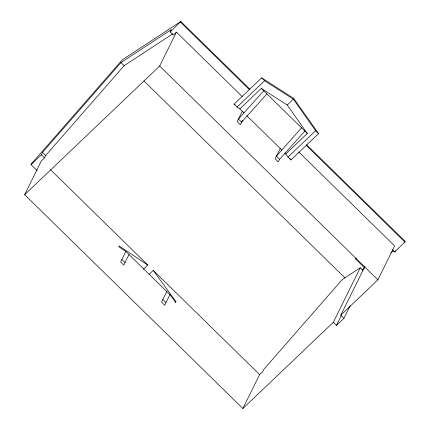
<?xml version="1.0" encoding="UTF-8"?>
<svg xmlns="http://www.w3.org/2000/svg" width="430" height="430" viewBox="0 0 430 430"><rect width="100%" height="100%" fill="white"/><g stroke="black" fill="none" stroke-linecap="round" stroke-linejoin="round"><path stroke-width="0.64" d="M37.254 170.667L31.035 164.577L31.352 163.927L122.346 59.797L180.804 21.5L249.889 89.193M31.035 164.577L41.323 154.773L42.495 152.397L120.959 62.603L171.371 29.579L170.199 31.949L173.36 35.05L176.429 32.126L242.133 96.503M362.974 270.416L360.265 267.761L333.298 322.323L242.869 408.5L24.66 194.693L41.414 160.793L44.483 157.869L45.655 155.499L124.125 65.699L172.855 33.776M170.199 31.949L180.804 21.5M24.66 194.693L159.675 66.026L176.429 32.126M143.464 269.159L147.796 265.03L119.04 245.917L118.782 246.438L119.755 247.384L125.84 251.432L120.62 261.988L123.786 265.09L129.005 254.528M242.273 111.273L237.156 121.615L240.322 124.716L242.482 120.335M166.765 291.529L161.546 302.091L164.712 305.187L169.931 294.631L125.84 251.432M148.914 274.496L153.247 270.368L175.961 301.693L175.709 302.209L169.931 294.631M280.22 148.457L275.109 158.799L278.269 161.9L279.548 159.31L304.859 131.085M242.869 408.5L259.623 374.6L262.692 371.676L263.864 369.305L342.334 279.505L360.265 267.761M333.298 322.323L336.459 325.424L343.968 318.264L340.807 315.163L364.962 266.294M336.459 325.424L341.495 315.228M343.968 318.264L350.154 305.746M340.807 315.163L377.884 279.833L394.638 245.933L298.721 151.951M392.472 249.739L394.729 251.953L395.315 250.771M394.729 251.953L405.339 241.504L306.504 144.663M301.532 127.823L276.388 156.214L279.548 159.31M263.751 90.8L238.435 119.029L241.601 122.131L266.912 93.901M244.079 113.042L239.843 108.892L237.011 107.081L234.044 104.173L261.66 77.852L293.744 98.416L318.587 133.628L290.97 159.949L288.003 157.041L284.999 153.139M237.011 107.081L264.627 80.759L293.367 99.18L315.615 130.72L318.587 133.628M239.843 108.892L261.322 88.424L287.229 105.028L307.289 133.461L285.81 153.935M287.229 105.028L293.367 99.18M288.003 157.041L315.615 130.72M175.01 302.602L175.961 301.693M356.395 258.059L355.325 258.758L364.339 267.589M362.012 269.889L364.253 268.422M390.913 252.851L393.687 251.034M234.044 104.173L235.172 104.893M261.66 77.852L264.627 80.759M261.322 88.424L307.289 133.461M180.487 22.145L249.572 89.838M306.187 145.313L405.017 242.149M246.863 115.772L282.026 150.226M159.675 66.026L377.884 279.833M143.937 80.953L344.962 277.92M120.959 62.603L124.125 65.699M42.495 152.397L45.655 155.499M41.323 154.773L44.483 157.869M50.52 169.716L147.796 265.03M153.247 270.368L259.623 374.6M121.9 259.403L125.06 262.504M162.825 299.506L165.991 302.602M289.82 158.321L290.97 159.949"/></g></svg>
